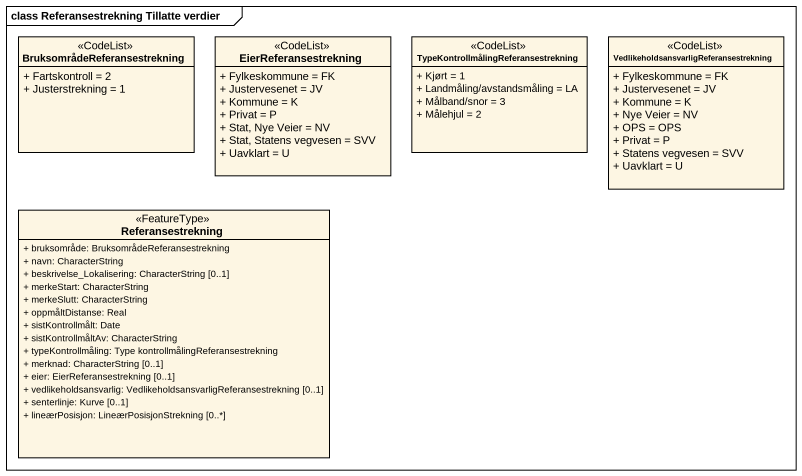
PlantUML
@startuml
mainframe class Referansestrekning Tillatte verdier
hide circle
hide empty members
skinparam classAttributeIconSize 0
class "BruksområdeReferansestrekning" as BruksområdeReferansestreknin <<CodeList>> {
  + Fartskontroll = 2
  + Justerstrekning = 1
}
class EierReferansestrekning <<CodeList>> {
  + Fylkeskommune = FK
  + Justervesenet = JV
  + Kommune = K
  + Privat = P
  + Stat, Nye Veier = NV
  + Stat, Statens vegvesen = SVV
  + Uavklart = U
}
class "TypeKontrollmålingReferansestrekning" as TypeKontrollmålingReferanses <<CodeList>> {
  + Kjørt = 1
  + Landmåling/avstandsmåling = LA
  + Målband/snor = 3
  + Målehjul = 2
}
class "VedlikeholdsansvarligReferansestrekning" as VedlikeholdsansvarligReferan <<CodeList>> {
  + Fylkeskommune = FK
  + Justervesenet = JV
  + Kommune = K
  + Nye Veier = NV
  + OPS = OPS
  + Privat = P
  + Statens vegvesen = SVV
  + Uavklart = U
}
class Referansestrekning <<FeatureType>> {
  + bruksområde: BruksområdeReferansestrekning
  + navn: CharacterString
  + beskrivelse_Lokalisering: CharacterString [0..1]
  + merkeStart: CharacterString
  + merkeSlutt: CharacterString
  + oppmåltDistanse: Real
  + sistKontrollmålt: Date
  + sistKontrollmåltAv: CharacterString
  + typeKontrollmåling: Type kontrollmålingReferansestrekning
  + merknad: CharacterString [0..1]
  + eier: EierReferansestrekning [0..1]
  + vedlikeholdsansvarlig: VedlikeholdsansvarligReferansestrekning [0..1]
  + senterlinje: Kurve [0..1]
  + lineærPosisjon: LineærPosisjonStrekning [0..*]
}
@enduml
